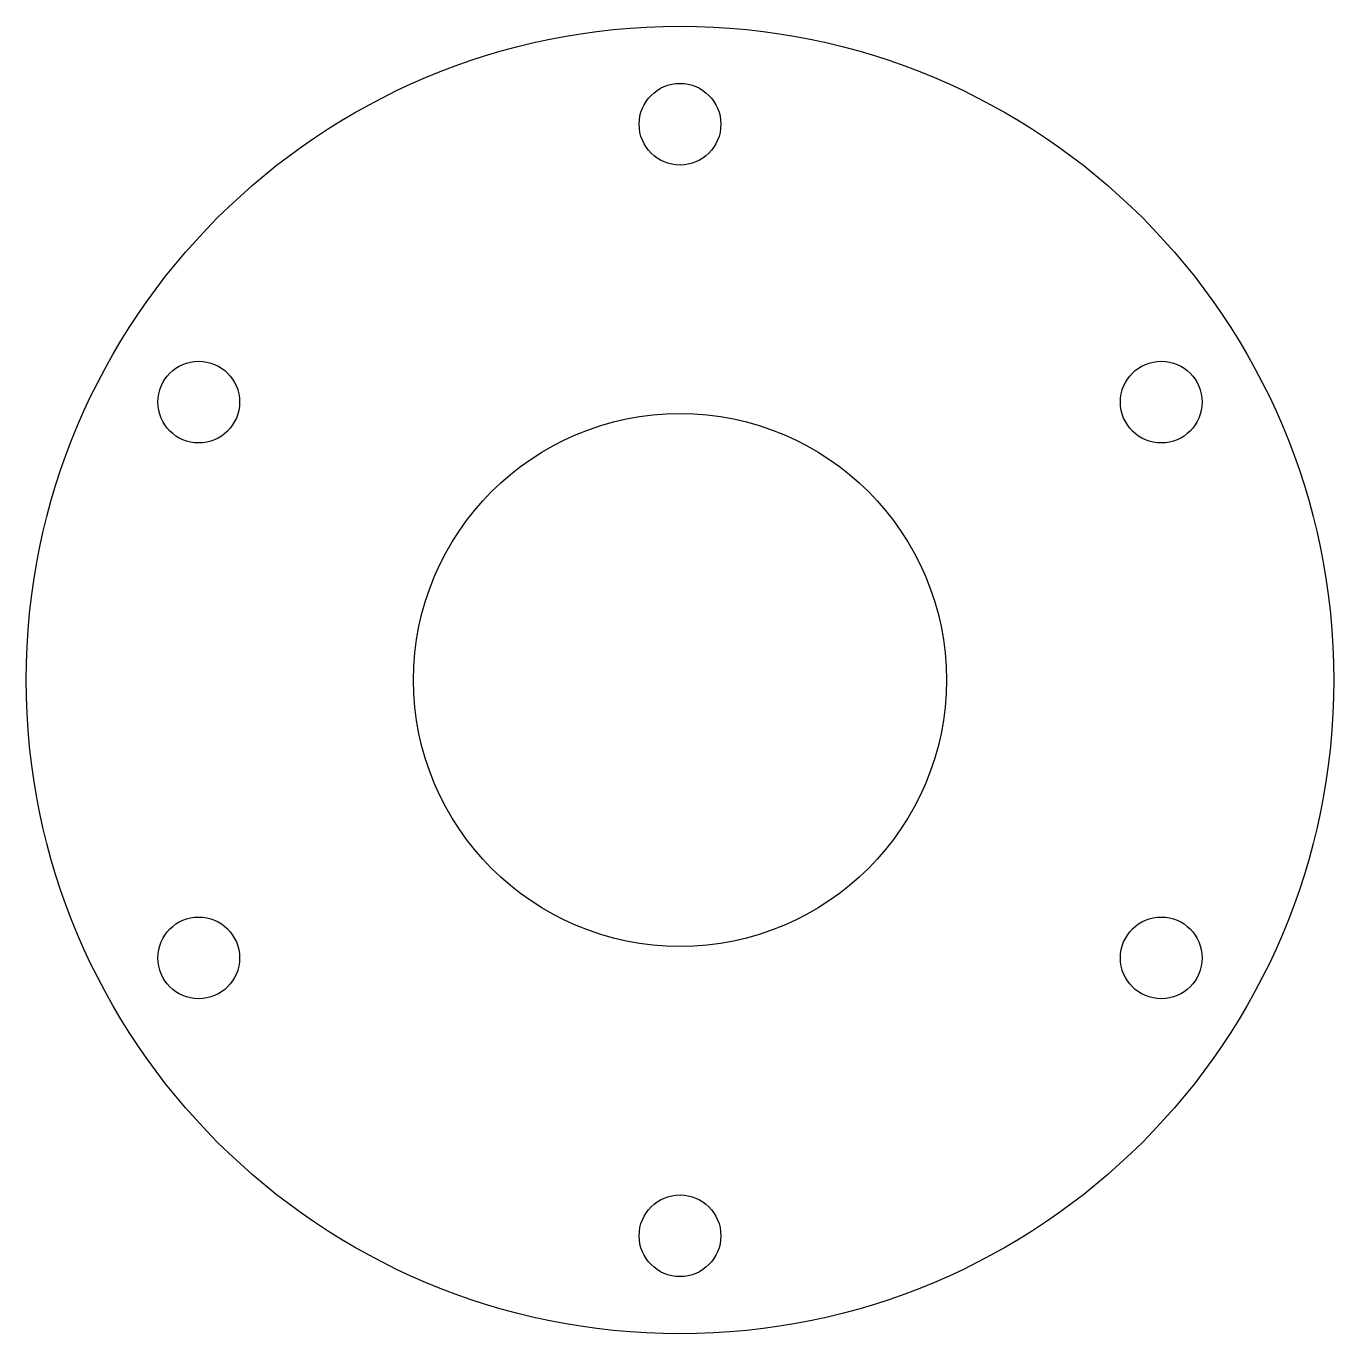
# Model space of a CAD drawing. Header units: millimetres. Extents: x -20 to 20, y -20 to 20.
import ezdxf

# ---------------------------------------------------------------- set-up
doc = ezdxf.new("R2010")
doc.units = ezdxf.units.MM

msp = doc.modelspace()

# ---------------------------------------------------------------- linework, layer by layer
at = {"color": 7, "linetype": 'Continuous', "lineweight": 25}
for centre, radius in [((0, 0), 20), ((0, 17), 1.25), ((-14.722, 8.5), 1.25), ((14.722, 8.5), 1.25), ((0, 0), 8.15), ((-14.722, -8.5), 1.25), ((14.722, -8.5), 1.25), ((0, -17), 1.25)]:
    msp.add_circle(centre, radius, dxfattribs=at)

doc.saveas('drawing.dxf')
